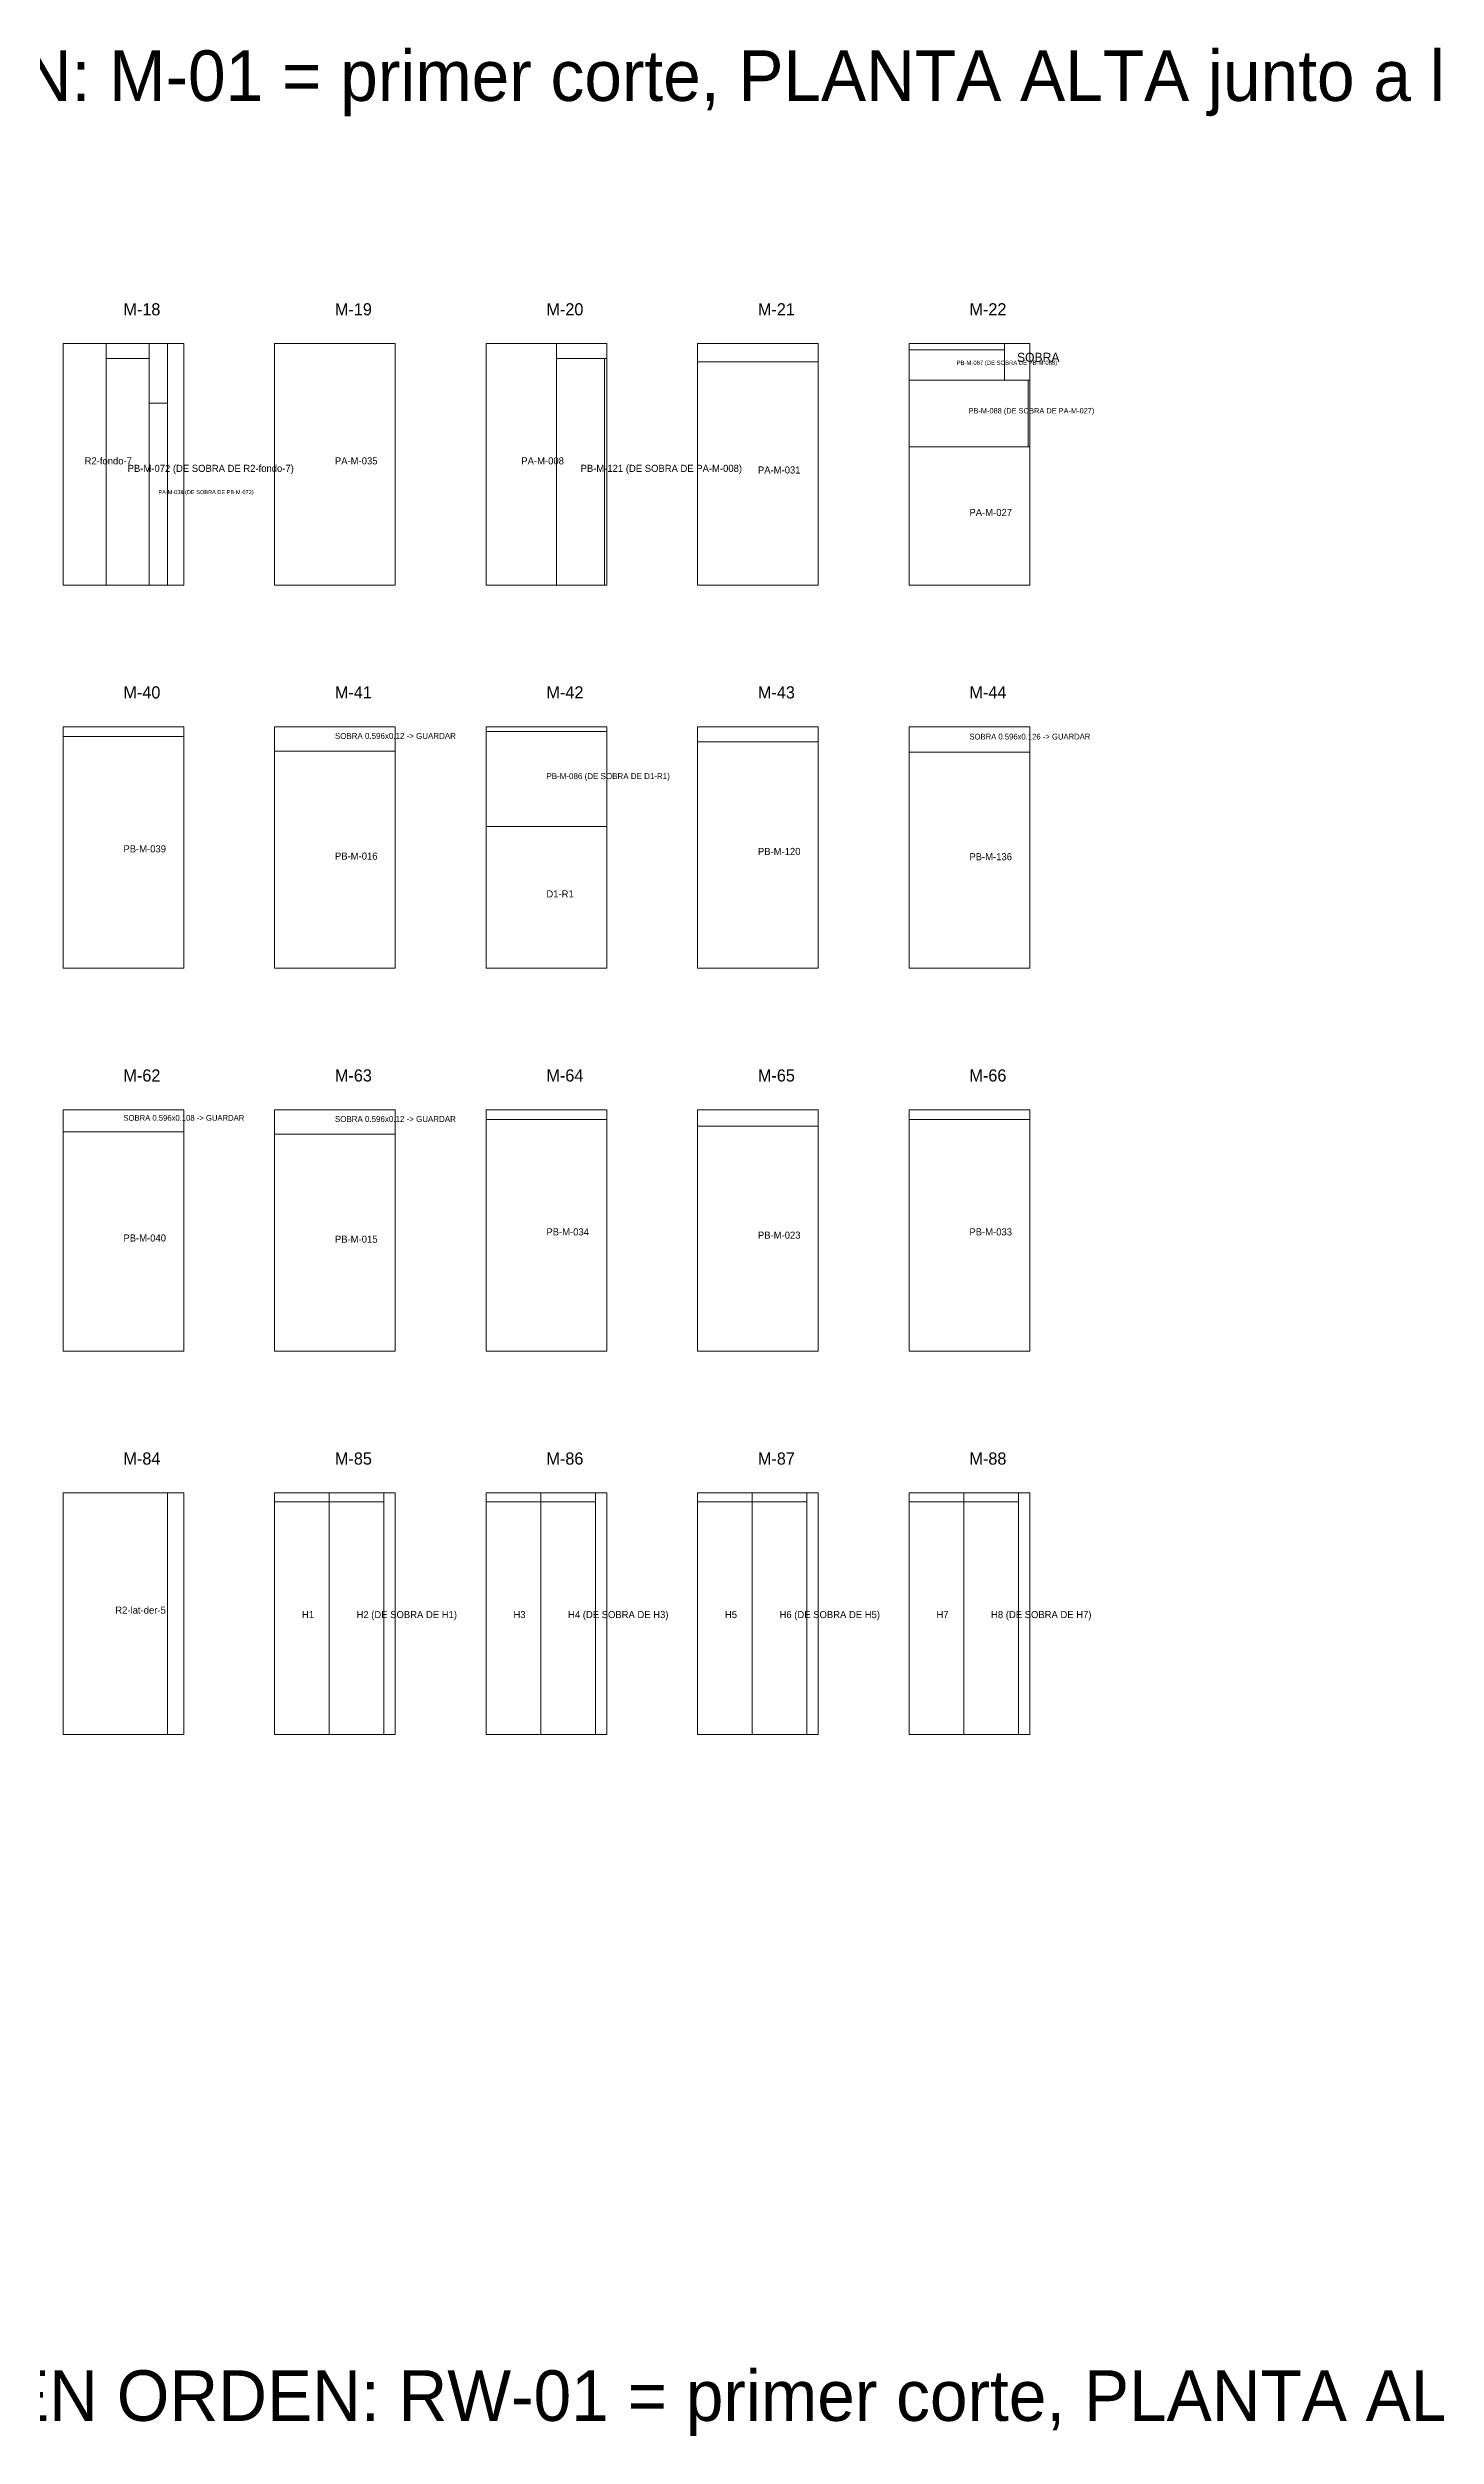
# Model space of a CAD drawing. Header units: metres. Extents: x 489.4 to 571.8, y -144.7 to -79.7.
# Drawn here: x 507.27 to 514.14, y -106.38 to -94.57 of the extents above; entities that cross this region are included whole.
import ezdxf

# ---------------------------------------------------------------- set-up
doc = ezdxf.new("R2010")
doc.units = ezdxf.units.M
for name, color, linetype, lineweight, plot in [('PLAN-CORTE-DESPERDICIO', 1, 'Continuous', 0, False), ('PLAN-CORTE-PIEZAS-A-ABRIR', 7, 'Continuous', 0, False), ('PLAN-CORTE-RECORTES', 3, 'Continuous', 0, False), ('PLAN-CORTE-SOBRANTES', 2, 'Continuous', 0, False), ('PLAN-CORTE-TEXTOS', 5, 'Continuous', 0, False)]:
    doc.layers.add(name, color=color, linetype=linetype, lineweight=lineweight, plot=plot)

msp = doc.modelspace()

# ---------------------------------------------------------------- linework, layer by layer
at = {"layer": 'PLAN-CORTE-DESPERDICIO'}
for points in [[(507.559, -96.104), (507.773, -96.104), (507.773, -96.03), (507.559, -96.03)], [(507.773, -96.324), (507.863, -96.324), (507.863, -96.03), (507.773, -96.03)], [(507.863, -97.224), (507.943, -97.224), (507.943, -96.03), (507.863, -96.03)], [(509.787, -96.104), (510.035, -96.104), (510.035, -96.03), (509.787, -96.03)], [(510.025, -97.224), (510.035, -97.224), (510.035, -96.104), (510.025, -96.104)], [(510.485, -96.12), (511.081, -96.12), (511.081, -96.03), (510.485, -96.03)], [(511.531, -96.06), (512.002, -96.06), (512.002, -96.03), (511.531, -96.03)], [(507.347, -97.972), (507.943, -97.972), (507.943, -97.924), (507.347, -97.924)], [(509.439, -97.947), (510.035, -97.947), (510.035, -97.924), (509.439, -97.924)], [(510.485, -97.998), (511.081, -97.998), (511.081, -97.924), (510.485, -97.924)], [(509.439, -99.866), (510.035, -99.866), (510.035, -99.818), (509.439, -99.818)], [(510.485, -99.898), (511.081, -99.898), (511.081, -99.818), (510.485, -99.818)], [(511.531, -99.866), (512.127, -99.866), (512.127, -99.818), (511.531, -99.818)], [(507.863, -102.906), (507.943, -102.906), (507.943, -101.712), (507.863, -101.712)], [(508.393, -101.756), (508.663, -101.756), (508.663, -101.712), (508.393, -101.712)], [(508.663, -101.756), (508.933, -101.756), (508.933, -101.712), (508.663, -101.712)], [(508.933, -102.906), (508.989, -102.906), (508.989, -101.712), (508.933, -101.712)], [(509.439, -101.756), (509.709, -101.756), (509.709, -101.712), (509.439, -101.712)], [(509.709, -101.756), (509.979, -101.756), (509.979, -101.712), (509.709, -101.712)], [(509.979, -102.906), (510.035, -102.906), (510.035, -101.712), (509.979, -101.712)], [(510.485, -101.756), (510.755, -101.756), (510.755, -101.712), (510.485, -101.712)], [(510.755, -101.756), (511.025, -101.756), (511.025, -101.712), (510.755, -101.712)], [(511.025, -102.906), (511.081, -102.906), (511.081, -101.712), (511.025, -101.712)], [(511.531, -101.756), (511.801, -101.756), (511.801, -101.712), (511.531, -101.712)], [(511.801, -101.756), (512.071, -101.756), (512.071, -101.712), (511.801, -101.712)], [(512.071, -102.906), (512.127, -102.906), (512.127, -101.712), (512.071, -101.712)]]:
    msp.add_lwpolyline(points, close=True, dxfattribs=at)
at = {"layer": 'PLAN-CORTE-PIEZAS-A-ABRIR'}
for points in [[(507.347, -97.224), (507.943, -97.224), (507.943, -96.03), (507.347, -96.03)], [(508.393, -97.224), (508.989, -97.224), (508.989, -96.03), (508.393, -96.03)], [(509.439, -97.224), (510.035, -97.224), (510.035, -96.03), (509.439, -96.03)], [(510.485, -97.224), (511.081, -97.224), (511.081, -96.03), (510.485, -96.03)], [(511.531, -97.224), (512.127, -97.224), (512.127, -96.03), (511.531, -96.03)], [(507.347, -99.118), (507.943, -99.118), (507.943, -97.924), (507.347, -97.924)], [(508.393, -99.118), (508.989, -99.118), (508.989, -97.924), (508.393, -97.924)], [(509.439, -99.118), (510.035, -99.118), (510.035, -97.924), (509.439, -97.924)], [(510.485, -99.118), (511.081, -99.118), (511.081, -97.924), (510.485, -97.924)], [(511.531, -99.118), (512.127, -99.118), (512.127, -97.924), (511.531, -97.924)], [(507.347, -101.012), (507.943, -101.012), (507.943, -99.818), (507.347, -99.818)], [(508.393, -101.012), (508.989, -101.012), (508.989, -99.818), (508.393, -99.818)], [(509.439, -101.012), (510.035, -101.012), (510.035, -99.818), (509.439, -99.818)], [(510.485, -101.012), (511.081, -101.012), (511.081, -99.818), (510.485, -99.818)], [(511.531, -101.012), (512.127, -101.012), (512.127, -99.818), (511.531, -99.818)], [(507.347, -102.906), (507.943, -102.906), (507.943, -101.712), (507.347, -101.712)], [(508.393, -102.906), (508.989, -102.906), (508.989, -101.712), (508.393, -101.712)], [(509.439, -102.906), (510.035, -102.906), (510.035, -101.712), (509.439, -101.712)], [(510.485, -102.906), (511.081, -102.906), (511.081, -101.712), (510.485, -101.712)], [(511.531, -102.906), (512.127, -102.906), (512.127, -101.712), (511.531, -101.712)]]:
    msp.add_lwpolyline(points, close=True, dxfattribs=at)
at = {"layer": 'PLAN-CORTE-RECORTES'}
for points in [[(507.347, -97.224), (507.559, -97.224), (507.559, -96.03), (507.347, -96.03)], [(507.559, -97.224), (507.773, -97.224), (507.773, -96.104), (507.559, -96.104)], [(508.393, -97.224), (508.989, -97.224), (508.989, -96.03), (508.393, -96.03)], [(509.439, -97.224), (509.787, -97.224), (509.787, -96.03), (509.439, -96.03)], [(509.787, -97.224), (510.025, -97.224), (510.025, -96.104), (509.787, -96.104)], [(510.485, -97.224), (511.081, -97.224), (511.081, -96.12), (510.485, -96.12)], [(511.531, -96.21), (512.002, -96.21), (512.002, -96.06), (511.531, -96.06)], [(511.531, -96.54), (512.12, -96.54), (512.12, -96.21), (511.531, -96.21)], [(507.773, -97.224), (507.863, -97.224), (507.863, -96.324), (507.773, -96.324)], [(511.531, -97.224), (512.127, -97.224), (512.127, -96.54), (511.531, -96.54)], [(507.347, -99.118), (507.943, -99.118), (507.943, -97.972), (507.347, -97.972)], [(509.439, -98.418), (510.035, -98.418), (510.035, -97.947), (509.439, -97.947)], [(510.485, -99.118), (511.081, -99.118), (511.081, -97.998), (510.485, -97.998)], [(508.393, -99.118), (508.989, -99.118), (508.989, -98.044), (508.393, -98.044)], [(511.531, -99.118), (512.127, -99.118), (512.127, -98.05), (511.531, -98.05)], [(509.439, -99.118), (510.035, -99.118), (510.035, -98.418), (509.439, -98.418)], [(509.439, -101.012), (510.035, -101.012), (510.035, -99.866), (509.439, -99.866)], [(510.485, -101.012), (511.081, -101.012), (511.081, -99.898), (510.485, -99.898)], [(511.531, -101.012), (512.127, -101.012), (512.127, -99.866), (511.531, -99.866)], [(507.347, -101.012), (507.943, -101.012), (507.943, -99.926), (507.347, -99.926)], [(508.393, -101.012), (508.989, -101.012), (508.989, -99.938), (508.393, -99.938)], [(507.347, -102.906), (507.863, -102.906), (507.863, -101.712), (507.347, -101.712)], [(508.393, -102.906), (508.663, -102.906), (508.663, -101.756), (508.393, -101.756)], [(508.663, -102.906), (508.933, -102.906), (508.933, -101.756), (508.663, -101.756)], [(509.439, -102.906), (509.709, -102.906), (509.709, -101.756), (509.439, -101.756)], [(509.709, -102.906), (509.979, -102.906), (509.979, -101.756), (509.709, -101.756)], [(510.485, -102.906), (510.755, -102.906), (510.755, -101.756), (510.485, -101.756)], [(510.755, -102.906), (511.025, -102.906), (511.025, -101.756), (510.755, -101.756)], [(511.531, -102.906), (511.801, -102.906), (511.801, -101.756), (511.531, -101.756)], [(511.801, -102.906), (512.071, -102.906), (512.071, -101.756), (511.801, -101.756)]]:
    msp.add_lwpolyline(points, close=True, dxfattribs=at)
at = {"layer": 'PLAN-CORTE-SOBRANTES'}
for points in [[(512.002, -96.21), (512.127, -96.21), (512.127, -96.03), (512.002, -96.03)], [(508.393, -98.044), (508.989, -98.044), (508.989, -97.924), (508.393, -97.924)], [(511.531, -98.05), (512.127, -98.05), (512.127, -97.924), (511.531, -97.924)], [(507.347, -99.926), (507.943, -99.926), (507.943, -99.818), (507.347, -99.818)], [(508.393, -99.938), (508.989, -99.938), (508.989, -99.818), (508.393, -99.818)]]:
    msp.add_lwpolyline(points, close=True, dxfattribs=at)

# ---------------------------------------------------------------- texts
at = {"layer": 'PLAN-CORTE-TEXTOS'}
for s, height, p in [('PLAN DE CORTE - MORET  (95 piezas a abrir EN ORDEN: M-01 = primer corte, PLANTA ALTA junto a la ESCALERA, y se avanza alejandose; al terminar P.A. sigue P.B.; amarillo = SOBRANTE con su medida -> GUARDAR EN RESERVA; rojo = desperdicio)', 0.25, (498.565, -94.83)), ('M-18', 0.06, (507.645, -95.89)), ('M-19', 0.06, (508.691, -95.89)), ('M-20', 0.06, (509.737, -95.89)), ('M-21', 0.06, (510.783, -95.89)), ('M-22', 0.06, (511.829, -95.89)), ('PB-M-087 (DE SOBRA DE PB-M-088)', 0.0211, (511.766, -96.135)), ('SOBRA', 0.045, (512.064, -96.12)), ('PB-M-088 (DE SOBRA DE PA-M-027)', 0.02639, (511.825, -96.375)), ('R2-fondo-7', 0.035, (507.453, -96.627)), ('PA-M-035', 0.035, (508.691, -96.627)), ('PA-M-008', 0.035, (509.613, -96.627)), ('PB-M-072 (DE SOBRA DE R2-fondo-7)', 0.035, (507.666, -96.664)), ('PB-M-121 (DE SOBRA DE PA-M-008)', 0.035, (509.906, -96.664)), ('PA-M-031', 0.035, (510.783, -96.672)), ('PA-M-038 (DE SOBRA DE PB-M-072)', 0.02, (507.818, -96.774)), ('PA-M-027', 0.035, (511.829, -96.882)), ('M-40', 0.06, (507.645, -97.784)), ('M-41', 0.06, (508.691, -97.784)), ('M-42', 0.06, (509.737, -97.784)), ('M-43', 0.06, (510.783, -97.784)), ('M-44', 0.06, (511.829, -97.784)), ('SOBRA 0.596x0.12 -> GUARDAR', 0.02943, (508.691, -97.984)), ('SOBRA 0.596x0.126 -> GUARDAR', 0.02838, (511.829, -97.987)), ('PB-M-086 (DE SOBRA DE D1-R1)', 0.02956, (509.737, -98.183)), ('PB-M-039', 0.035, (507.645, -98.545)), ('PB-M-016', 0.035, (508.691, -98.581)), ('PB-M-120', 0.035, (510.783, -98.558)), ('PB-M-136', 0.035, (511.829, -98.584)), ('D1-R1', 0.035, (509.737, -98.768)), ('M-62', 0.06, (507.645, -99.678)), ('M-63', 0.06, (508.691, -99.678)), ('M-64', 0.06, (509.737, -99.678)), ('M-65', 0.06, (510.783, -99.678)), ('M-66', 0.06, (511.829, -99.678)), ('SOBRA 0.596x0.108 -> GUARDAR', 0.02838, (507.645, -99.872)), ('SOBRA 0.596x0.12 -> GUARDAR', 0.02943, (508.691, -99.878)), ('PB-M-040', 0.035, (507.645, -100.469)), ('PB-M-015', 0.035, (508.691, -100.475)), ('PB-M-034', 0.035, (509.737, -100.439)), ('PB-M-023', 0.035, (510.783, -100.455)), ('PB-M-033', 0.035, (511.829, -100.439)), ('M-84', 0.06, (507.645, -101.572)), ('M-85', 0.06, (508.691, -101.572)), ('M-86', 0.06, (509.737, -101.572)), ('M-87', 0.06, (510.783, -101.572)), ('M-88', 0.06, (511.829, -101.572)), ('R2-lat-der-5', 0.035, (507.605, -102.309)), ('H1', 0.035, (508.528, -102.331)), ('H2 (DE SOBRA DE H1)', 0.035, (508.798, -102.331)), ('H3', 0.035, (509.574, -102.331)), ('H4 (DE SOBRA DE H3)', 0.035, (509.844, -102.331)), ('H5', 0.035, (510.62, -102.331)), ('H6 (DE SOBRA DE H5)', 0.035, (510.89, -102.331)), ('H7', 0.035, (511.666, -102.331)), ('H8 (DE SOBRA DE H7)', 0.035, (511.936, -102.331)), ('PLAN DE CORTE - ROYAL WALNUT  (87 piezas a abrir EN ORDEN: RW-01 = primer corte, PLANTA ALTA junto a la ESCALERA, y se avanza alejandose; al terminar P.A. sigue P.B.; amarillo = SOBRANTE con su medida -> GUARDAR EN RESERVA; rojo = desperdicio)', 0.25, (498.565, -106.3))]:
    msp.add_text(s, height=height, dxfattribs=at).set_placement(p)

doc.saveas('drawing.dxf')
